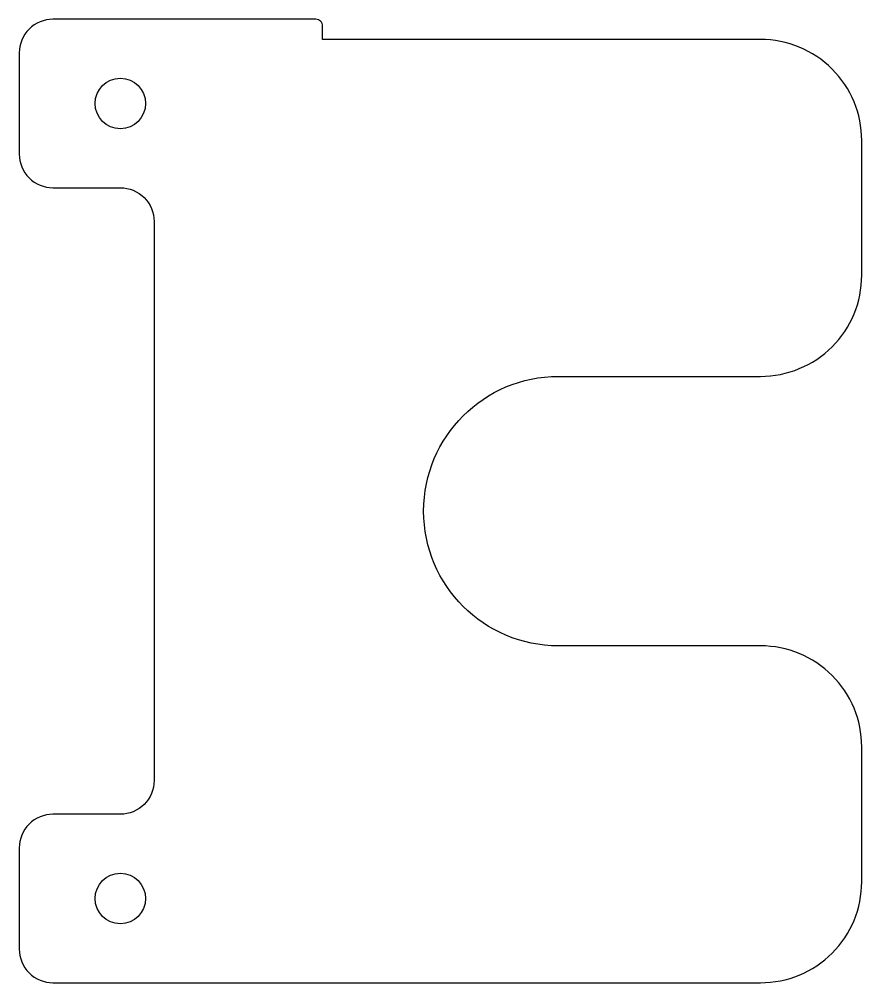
# Model space of a CAD drawing. Extents: x -62 to 62, y -72 to 72.
import ezdxf

# ---------------------------------------------------------------- set-up
doc = ezdxf.new("R2010")
doc.units = 0

msp = doc.modelspace()

# ---------------------------------------------------------------- linework, layer by layer
at = {"layer": '1'}
msp.add_lwpolyline([(62.5, 53.5, 0.414214), (47.5, 68.5), (-17.5, 68.5), (-17.5, 70.5, 0.414214), (-18.5, 71.5), (-57.5, 71.5, 0.414214), (-62.5, 66.5), (-62.5, 51.5, 0.414214), (-57.5, 46.5), (-47.5, 46.5, -0.414214), (-42.5, 41.5), (-42.5, -41.5, -0.414214), (-47.5, -46.5), (-57.5, -46.5, 0.414214), (-62.5, -51.5), (-62.5, -66.5, 0.414214), (-57.5, -71.5), (47.5, -71.5, 0.414214), (62.5, -56.5), (62.5, -36.5, 0.414214), (47.5, -21.5), (17.5, -21.5, -1), (17.5, 18.5), (47.5, 18.5, 0.414214), (62.5, 33.5)], format="xyb", close=True, dxfattribs=at)
for centre in [(-47.5, 59), (-47.5, -59)]:
    msp.add_circle(centre, 3.75, dxfattribs=at)

doc.saveas('drawing.dxf')
